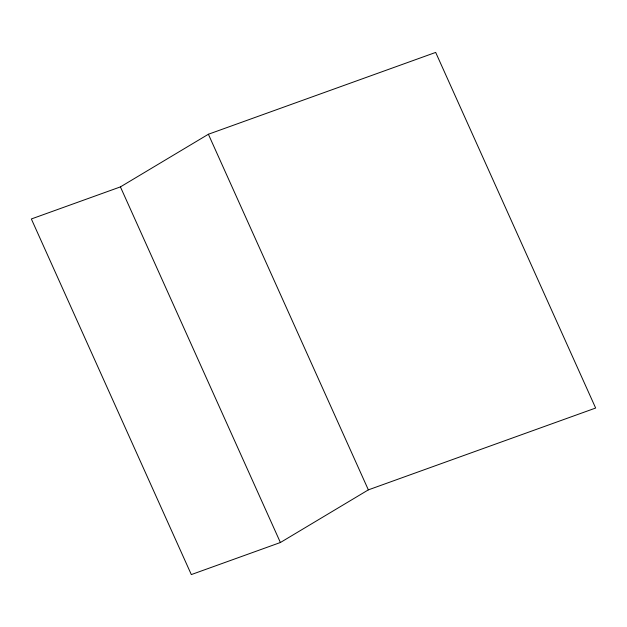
<?xml version="1.0" encoding="UTF-8"?>
<svg xmlns="http://www.w3.org/2000/svg" width="627" height="627" viewBox="0 0 627 627"><rect width="100%" height="100%" fill="white"/><g stroke="black" fill="none" stroke-linecap="round" stroke-linejoin="round"><path stroke-width="0.94" d="M120.423 186.893L208.383 134.249L435.679 52.417L595.65 408.036L368.355 489.867L280.394 542.512L191.321 574.583L31.35 218.964L120.423 186.893L280.394 542.512M208.383 134.249L368.355 489.867"/></g></svg>
